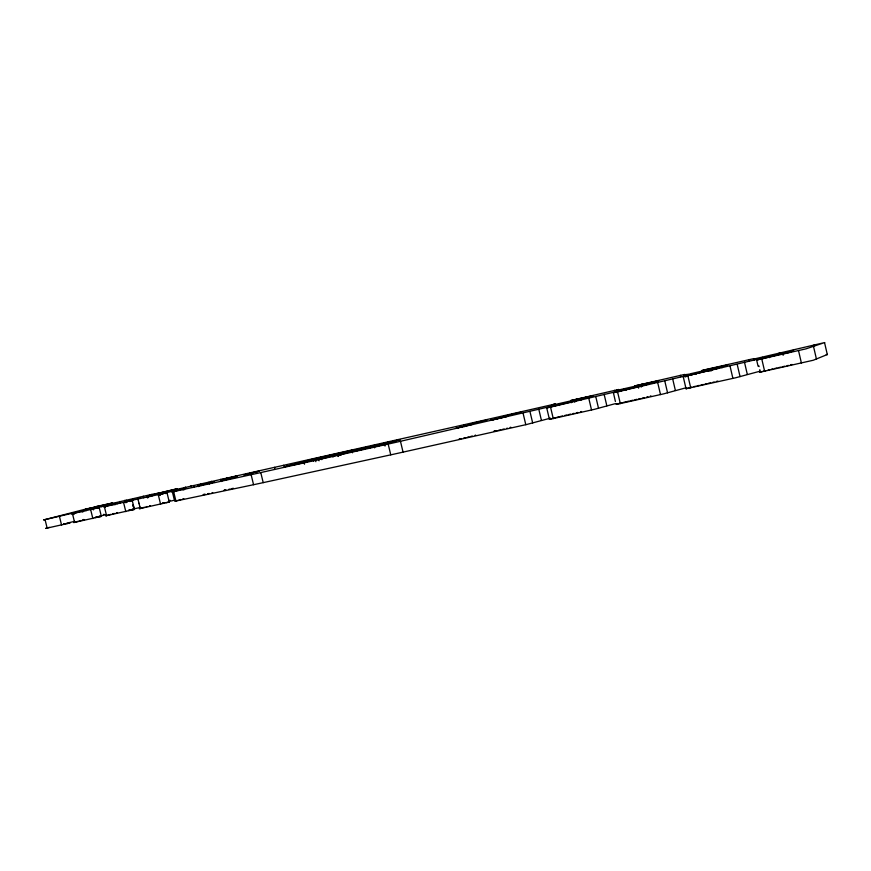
<?xml version="1.0" encoding="UTF-8"?>
<svg xmlns="http://www.w3.org/2000/svg" width="871" height="871" viewBox="0 0 871 871"><rect width="100%" height="100%" fill="white"/><g stroke="black" fill="none" stroke-linecap="round" stroke-linejoin="round"><path stroke-width="1.31" d="M753.948 359.81L753.97 358.591L754.33 360.039M685.052 375.837C680.774 374.388 689.353 374.693 691.476 373.539L727.775 365.036L701.884 370.567L706.49 369.348L753.916 358.591M827.428 354.486L813.242 360.256L759.468 372.309L762.473 371.416M140.993 508.218L139.295 508.729L169.268 502.066L167.014 492.736L124.749 501.838L132.196 500.346L134.417 509.404L132.86 504.919L134.276 509.47L105.663 515.828L107.982 515.142M760.154 371.166L735.56 377.796L686.032 388.738L688.068 388.096M553.205 406.322C551.191 404.656 556.536 402.456 555.687 405.342M73.806 522.546L101.352 516.383L99.218 507.553L92.282 508.936L104.912 505.811M686.032 388.738L683.245 376.74L719.206 367.965L617.561 391.841L620.326 403.567L663.593 393.877L686.261 387.726M167.014 492.736L158.947 494.38L183.095 488.751C192.687 486.562 164.728 493.726 173.623 491.625L251.131 474.695A98.02 1.927 -13.5 0 0 260.767 472.572L388.172 444.068A104.618 2.188 -13.4 0 0 400.464 441.292L581.643 399.288L546.705 407.868L549.405 419.278L551.746 418.581M99.196 507.575L71.651 513.857M634.894 385.897L658.814 380.79L616.722 390.415L618.595 389.511L619.063 391.612M634.85 385.875L684.693 374.41M552.791 405.037L593.031 395.782M63.55 524.168L64.367 523.896M615.394 401.455L613.391 392.658L648.786 384.002L550.537 407.105L553.248 418.559L594.523 409.305L615.808 403.513M73.795 522.535L75.004 522.165M132.152 500.39L104.389 506.737C98.02 508.022 136.584 498.462 105.086 505.779L105.478 507.401M340.909 455.37L340.354 453.051L337.948 454.118L338.514 456.469M337.806 456.208L337.24 453.889L334.78 454.978L353.648 449.904L313.005 459.115L313.56 461.39M319.058 460.813L318.503 458.484L321.192 457.351L321.747 459.648M315.868 461.684L315.302 459.344L318.057 458.2M683.234 376.762L785.163 352.722L793.133 351.089L756.616 360.028L805.969 348.857L824.695 342.564L753.774 359.07M71.738 513.846L84.378 510.417L43.572 519.954L87.35 508.675M510.754 427.204L510.09 427.432M475.62 435.097L475.076 435.271M392.941 441.739L391.144 442.337L400.355 439.572L375.945 445.745L396.632 440.53L387.127 442.958M374.029 445.484L366.343 447.901L390.023 441.891L370.404 446.856L376.577 444.907L374.029 445.484L374.595 447.846M650.909 395.88L650.31 396.065M459.311 438.799L460.03 438.581M329.445 456.513L326.581 457.297M494.216 430.96L495.066 430.71M117.443 512.54L116.366 512.856M177.597 500.433L174.81 501.25L253.559 484.712A97.998 2.613 -13.5 0 0 263.205 482.643L390.752 454.847A104.596 2.961 -13.4 0 0 403.055 452.125L526.694 424.493L550.418 418.156M224.174 490.177L225.012 489.938M95.331 517.341L96.899 516.917M150.302 505.659L149.485 505.888M162.354 503.155L163.029 502.97M178.729 500.117L180.983 499.497M182.66 499.029L183.781 498.713M141.57 508.065L144.401 507.281M146.099 506.813L147.232 506.508M84.552 519.573L82.985 519.998M108.559 514.99L110.835 514.369M112.544 513.901L114.243 513.433M128.581 510.264L129.594 509.992M75.581 522.012L78.434 521.239M79.577 520.923L81.286 520.466M307.387 461.282L301.508 462.643M311.578 460.498L299.352 463.601L315.052 459.561L313.092 460.095M327.006 457.395L337.752 454.477L334.344 455.239M341.018 453.747L332.635 456.023M344.372 453.519L355.39 450.525L338.046 454.771L345.754 452.68L341.149 453.715M203.4 494.499L204.413 494.227M90.116 508.305L112.675 502.948L97.04 506.356M313.005 459.115L314.758 458.647M296.456 464.036L307.332 461.303M299.003 463.35L294.975 464.221M304.512 464.21L303.957 461.891L321.192 457.351M298.481 463.688L296.336 464.265M318.503 458.484L332.482 454.814L333.038 457.123M332.482 454.814L315.302 459.344M337.24 453.889L323.206 457.569L340.354 453.051M311.633 460.487L321.41 458.146L317.969 458.908M329.107 456.556L325.504 457.373M618.279 403.709L616.135 404.384L620.326 403.567M581.523 411.526L580.478 411.798M49.375 527.347L45.662 528.414L70.028 522.97L66.588 523.602M295.705 464.232L290.685 465.386L291.611 465.299M66.653 523.275L67.513 523.057M326.059 457.438L320.768 458.636L325.319 457.286M506.639 428.38L507.39 428.184M618.824 403.556L622.003 402.761M212.056 492.725L212.687 492.561M472.332 436.023L470.786 436.425M647.872 396.719L646.794 396.991M552.867 418.287L555.458 417.645M689.19 387.802L691.814 387.149M153.536 494.38L177.412 488.718L147.537 495.969L274.496 467.335A92.468 1.72 -13.5 0 0 283.696 465.288L464.178 424.7A101.613 2.036 -13.4 0 0 476.426 421.923L555.404 403.948M792.109 364.481L790.563 364.862M88.134 508.479L84.073 509.905L153.013 494.107M362.869 449.175L361.127 449.599M98.946 516.383L100.285 516.046M717.856 381.084L716.332 381.465M88.189 508.784L88.94 508.283M357.284 449.741C381.378 443.404 331.285 455.642 353.256 450.721M132.065 509.361L133.111 509.1M233.297 488.272L231.828 488.631M763.725 371.1L765.838 370.578M88.82 508.631L89.767 508.076M356.468 449.948L367.061 447.171L344.992 452.561L354.813 450.351M69.125 522.654L74.46 521.381M89.463 508.468L96.779 506.421M293.135 464.537L284.806 466.758L301.355 462.664M296.227 464.297L292.83 465.06M363.98 449.022L351.242 451.853L371.057 447.106L356.751 450.557L360.126 449.839M100.633 515.97L105.946 514.707M323.696 457.678L314.888 460.019L320.931 458.745M324.556 457.602L331.633 455.892M356.816 449.937L353.408 450.753M376.86 445.876L373.071 446.921L376.512 446.17M294.039 464.319L294.638 464.178M313.288 460.051L317.665 458.984M292.406 465.103L291.752 465.266M332.199 455.762L334.05 455.304M133.807 508.925L139.73 507.564M168.441 501.587L174.407 500.226L172.186 491.081M469.11 436.839L467.4 437.253M504.146 429L502.425 429.414M577.865 412.451L576.232 412.843M209.16 493.443L207.614 493.813M556.852 417.296L558.997 416.784M623.429 402.413L625.628 401.879M321.399 458.636L322.749 458.309M361.269 449.697L359.843 450.035M169.442 500.487L170.172 500.313M230.271 489.012L228.714 489.382M644.409 397.579L642.275 398.091M377.491 445.604L387.486 443.437L376.479 446.3M694.013 386.615L695.515 386.256M103.431 514.511L104.106 514.347M714.198 381.988L712.87 382.293M768.124 370.023L769.681 369.652M788.386 365.385L787.014 365.711M626.369 401.716L629.287 401.041M560.412 416.458L562.524 415.979M697.029 385.897L699.315 385.374M592.999 395.782L570.799 400.529L618.552 389.511M465.778 437.623L463.546 438.135M500.781 429.795L498.495 430.318M574.152 413.333L572.998 413.594M564.767 415.467L567.01 414.955M568.502 414.618L570.755 414.106M630.844 400.693L633.184 400.159M634.741 399.8L637.093 399.266M638.65 398.918L640.218 398.559M700.937 385.015L703.387 384.459M705.009 384.089L706.642 383.719M708.275 383.338L710.725 382.783M772.849 368.934L771.238 369.293M774.548 368.542L777.106 367.965M778.805 367.584L780.514 367.192M782.223 366.8L784.782 366.223M617.212 391.917L613.434 392.69M550.2 407.182L546.759 407.889M205.447 494.325L203.237 494.804M349.391 451.015L351.873 450.459L352.439 452.789M303.957 461.891L306.374 461.347M323.195 458.255L326.625 457.493M333.745 455.903L344.176 453.562M553.248 418.559L549.459 419.299M226.014 489.992L224.228 490.373M497.025 430.633L494.216 431.189M461.467 438.581L459.442 438.973M162.572 503.329L164.292 502.981M166.013 502.632L169.268 502.023M82.985 519.617L83.562 519.508M128.483 510.526L131.064 510.003M132.033 509.807L134.428 509.383M95.233 517.537L98.281 516.917M98.891 516.797L101.374 516.34M65.151 523.896L63.616 524.19M826.252 354.573L827.439 354.453M101.515 505.692L101.776 506.726M97.988 506.824L98.369 508.414M97.966 507.782L98.096 508.326M99.98 516.002L100.111 516.547M97.291 506.301L97.792 508.359M95.396 507.053L95.647 508.098M93.099 508.816L93.371 509.905M90.682 509.731L92.849 518.561M85.891 509.535L86.153 510.58M85.576 509.121L85.946 510.667M83.191 510.624L83.453 511.691M82.005 511.103L82.266 512.17M74.079 512.562L74.471 514.151M72.881 513.498L73.142 514.587M72.478 513.705L74.612 522.404M59.468 516.536L61.58 525.148M45.074 519.682L47.165 528.185M193.58 485.495L193.993 487.183M190.945 485.702L191.217 486.813M185.338 487.041L185.61 488.152M184.129 487.989L184.543 489.687M183.095 488.751L183.378 489.905M182.627 489.088L182.768 489.676M176.399 488.903L176.661 490.003M173.579 490.025L173.71 490.58M173.612 491.505L173.754 492.093M175.757 500.313L175.898 500.901M173.623 491.625L175.92 501.065M165.849 491.56L166.111 492.659M165.479 493.019L165.621 493.607M162.921 492.583L163.193 493.694M159.981 494.195L160.264 495.349M159.143 493.062L159.676 495.251M158.326 494.957L160.602 504.287M157.096 493.149L157.357 494.227M151.63 494.456L152.033 496.067M149.66 495.545L149.921 496.655M148.005 496.437L148.277 497.559M147.264 496.829L147.547 497.962M143.28 496.187L143.671 497.787M139.991 497.395L140.253 498.484M138.054 499.388L140.296 508.566M137.738 498.626L138.01 499.736M138.827 503.079L138.957 503.634M139.643 506.41L139.774 506.966M132.849 498.8L133.252 500.411M130.813 500.596L130.955 501.163M132.871 509.045L133.013 509.6M129.605 499.889L130.008 501.511M126.458 500.237L126.981 502.371M125.642 501.696L125.925 502.817M124.945 500.226L125.457 502.327M123.584 502.545L125.805 511.615M119.632 501.489L120.013 503.068M116.954 502.719L117.215 503.797M114.754 503.71L115.016 504.81M113.774 504.157L113.916 504.701M111.815 503.111L112.196 504.668M108.102 504.396L108.363 505.452M104.662 506.563L104.803 507.118M104.389 506.737L106.578 515.665M283.696 465.288L283.979 466.464M274.496 467.335L274.79 468.511M260.767 472.572L263.205 482.643M251.131 474.695L253.559 484.712M226.634 477.852L226.776 478.429M226.917 478.996L227.048 479.562M220.875 479.235L221.419 481.511M211.294 481.228L211.707 482.915M208.996 482.251L209.421 483.96M200.613 483.917L201.027 485.615M198.055 484.875L198.468 486.595M464.178 424.7L464.646 426.648M400.464 441.292L403.055 452.125M388.172 444.068L390.752 454.847M384.449 443.644L385.026 446.061M559.149 403.752L559.313 404.438M559.095 404.775L559.258 405.494M551.789 404.699L552.116 406.038M551.267 406.147L551.43 406.844M538.79 409.228L541.446 420.443M529.993 411.667L532.682 422.99M523.112 413.355L525.79 424.7M476.426 421.923L476.742 423.23M657.714 382.696L660.501 394.596M653.337 381.868L653.664 383.273M646.315 383.904L646.478 384.623M642.079 384.057L642.406 385.45M641.905 384.449L642.243 385.853M640.925 385.635L641.263 387.072M638.258 386.702L638.606 388.161M625.77 389.577L625.944 390.306M623.778 388.989L623.952 389.696M616.777 390.36L617.104 391.765M616.733 391.21L617.071 392.647M614.621 390.339L614.948 391.71M604.136 394.323L606.837 405.81M595.786 396.675L598.519 408.281M588.807 398.385L591.54 410.001M588.088 396.773L588.415 398.145M580.543 398.918L580.881 400.312M578.039 398.7L578.366 400.05M577.223 399.223L577.386 399.909M574.468 400.791L574.806 402.195M571.06 402.021L571.234 402.729M749.169 359.581L749.506 361.019M744.509 362.314L747.307 374.378M737.214 364.448L740.056 376.631M730.061 366.212L732.903 378.417M721.678 366.255L722.015 367.704M715.222 368.172L715.385 368.901M710.594 369.74L710.943 371.22M709.636 368.977L709.974 370.415M709.092 368.738L709.419 370.164M708.754 370.632L708.929 371.384M695.711 373.637L695.885 374.378M691.476 373.539L691.814 374.976M687.894 375.815L690.714 387.845M685.357 375.564L685.695 377.023M683.67 375.085L684.007 376.512M680.349 375.314L680.676 376.718M672.63 378.711L675.384 390.48M664.78 380.954L667.567 392.843M824.554 342.641L827.308 354.551M814.135 344.731L814.472 346.201M813.601 346.843L816.486 359.288M798.522 350.61L801.418 363.098M793.318 349.892L793.666 351.372M787.504 351.677L787.841 353.169M783.726 353.06L783.9 353.811M782.789 353.757L783.149 355.292M780.634 352.755L780.971 354.225M779.295 352.69L779.632 354.149M769.158 356.892L769.333 357.654M762.463 357.328L762.8 358.808M761.777 358.983L764.651 371.318M757.356 359.135L757.53 359.886M758.924 365.907L759.109 366.658M759.806 369.663L759.98 370.415M756.638 360.039L758.064 366.179M508.229 416.077L490.798 420.225L508.229 416.077M236.117 477.177L220.918 480.857L236.117 477.177M473.323 424.035L456.186 428.14L473.323 424.035M214.266 481.957L199.296 485.593L214.266 481.957M367.464 448.217L381.912 444.765L367.464 448.217M258.872 471.255L243.945 474.858L258.872 471.255M520.978 412.277L503.939 416.338L520.978 412.277M236.988 476.056L222.301 479.616L236.988 476.056M486.693 420.105L469.992 424.101L486.682 420.094M311.317 459.572L296.434 463.579L313.702 459.039L311.317 459.572"/></g></svg>
